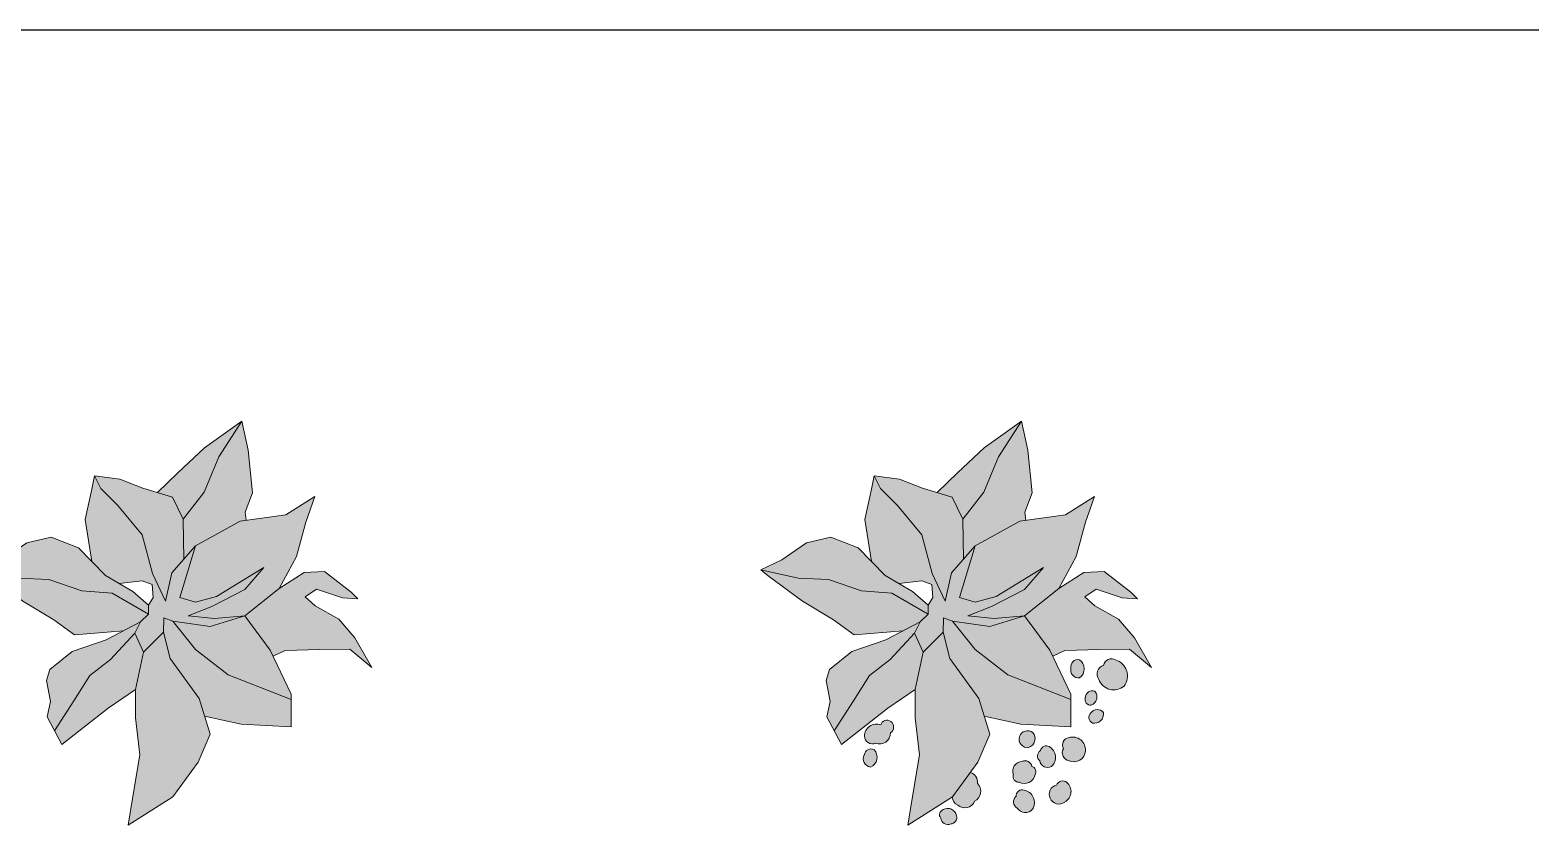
# Model space of a CAD drawing. Header units: millimetres. Extents: x 11966 to 133335, y 1756 to 88592.
# Drawn here: x 66269 to 84017, y 49269 to 58675 of the extents above; entities that cross this region are included whole.
import ezdxf

# ---------------------------------------------------------------- set-up
doc = ezdxf.new("R2010")
doc.units = ezdxf.units.MM
doc.layers.add('www.cad-blocks.net', color=7, linetype='Continuous')

# ---------------------------------------------------------------- blocks, each defined once
blk = doc.blocks.new('A$C77DE30D4')
h = blk.add_hatch(color=52)
h.set_gradient(color1=(55, 106, 17), color2=(220, 179, 46), tint=1)
h.paths.add_polyline_path([(2.39, 3.619), (2.263, 3.879), (1.913, 3.987), (1.641, 4.09), (1.342, 4.13), (1.417, 3.981), (1.617, 3.782), (1.907, 3.432), (2.028, 2.974), (2.181, 2.648), (2.256, 2.982), (2.397, 3.143)])
h.paths.add_polyline_path([(2.813, 4.357), (3.086, 4.779), (2.643, 4.464), (2.327, 4.166), (2.088, 3.933), (2.263, 3.879), (2.39, 3.619), (2.639, 3.94)])
h = blk.add_hatch(color=52)
h.set_gradient(color1=(55, 106, 17), color2=(220, 179, 46), tint=1)
h.paths.add_polyline_path([(3.159, 4.434), (3.086, 4.779), (2.813, 4.357), (2.639, 3.94), (2.39, 3.619), (2.397, 3.143), (2.537, 3.305), (3.065, 3.595), (3.138, 3.606), (3.125, 3.702), (3.21, 3.931)])
h = blk.add_hatch(color=52)
h.set_gradient(color1=(55, 106, 17), color2=(220, 179, 46), tint=1)
h.paths.add_polyline_path([(1.907, 3.432), (1.617, 3.782), (1.417, 3.981), (1.342, 4.13), (1.309, 3.975), (1.23, 3.613), (1.312, 3.116), (1.471, 2.954), (1.634, 2.859), (1.907, 2.889), (2.023, 2.844), (2.034, 2.693), (1.979, 2.602), (1.979, 2.493), (1.884, 2.402), (1.817, 2.27), (1.922, 2.045), (2.159, 2.282), (2.162, 2.453), (2.267, 2.411), (2.709, 2.347), (3.119, 2.476), (2.763, 2.444), (2.45, 2.476), (2.731, 2.584), (3.119, 2.788), (3.345, 3.046), (2.785, 2.702), (2.537, 2.637), (2.353, 2.691), (2.537, 3.305), (2.256, 2.982), (2.181, 2.648), (2.028, 2.974)])
h = blk.add_hatch(color=52)
h.set_gradient(color1=(55, 106, 17), color2=(220, 179, 46), tint=1)
h.paths.add_polyline_path([(3.841, 3.585), (3.949, 3.886), (3.604, 3.671), (3.065, 3.595), (2.537, 3.305), (2.353, 2.691), (2.537, 2.637), (2.785, 2.702), (3.345, 3.046), (3.119, 2.788), (2.731, 2.584), (2.45, 2.476), (2.763, 2.444), (3.119, 2.476), (3.528, 2.799), (3.733, 3.176)])
h = blk.add_hatch(color=52)
h.set_gradient(color1=(55, 106, 17), color2=(220, 179, 46), tint=1)
h.paths.add_polyline_path([(1.152, 3.279), (0.827, 3.407), (0.542, 3.34), (0.251, 3.137), (0, 3.021), (0.441, 2.92), (0.8, 2.906), (1.193, 2.771), (1.552, 2.744), (1.979, 2.493), (1.979, 2.602), (1.796, 2.764), (1.471, 2.954)])
h.paths.add_polyline_path([(1.552, 2.744), (1.193, 2.771), (0.8, 2.906), (0.441, 2.92), (0, 3.021), (0.088, 2.947), (0.495, 2.649), (0.861, 2.426), (1.105, 2.25), (1.683, 2.296), (1.884, 2.402), (1.979, 2.493)])
h = blk.add_hatch(color=52)
h.set_gradient(color1=(55, 106, 17), color2=(220, 179, 46), tint=1)
h.paths.add_polyline_path([(3.954, 2.592), (3.833, 2.701), (3.967, 2.792), (4.277, 2.689), (4.459, 2.677), (4.38, 2.756), (4.064, 2.998), (3.821, 2.986), (3.528, 2.799), (3.119, 2.476), (3.421, 2.067), (3.455, 1.996), (3.596, 2.064), (4.009, 2.076), (4.362, 2.082), (4.623, 1.863), (4.422, 2.215), (4.234, 2.434)])
h = blk.add_hatch(color=52)
h.set_gradient(color1=(55, 106, 17), color2=(220, 179, 46), tint=1)
h.paths.add_polyline_path([(1.532, 1.959), (1.817, 2.27), (1.884, 2.402), (1.481, 2.189), (1.078, 2.052), (0.812, 1.84), (0.774, 1.711), (0.82, 1.46), (0.781, 1.278), (0.869, 1.114), (1.098, 1.471), (1.288, 1.769)])
h = blk.add_hatch(color=52)
h.set_gradient(color1=(55, 106, 17), color2=(220, 179, 46), tint=1)
h.paths.add_polyline_path([(3.668, 1.486), (2.925, 1.776), (2.537, 2.078), (2.267, 2.411), (2.162, 2.453), (2.159, 2.282), (2.235, 1.97), (2.58, 1.496), (2.644, 1.286), (3.076, 1.195), (3.668, 1.163)])
h = blk.add_hatch(color=52)
h.set_gradient(color1=(55, 106, 17), color2=(220, 179, 46), tint=1)
h.paths.add_polyline_path([(3.119, 2.476), (2.709, 2.347), (2.267, 2.411), (2.537, 2.078), (2.925, 1.776), (3.668, 1.486), (3.668, 1.55), (3.421, 2.067)])
h = blk.add_hatch(color=52)
h.set_gradient(color1=(55, 106, 17), color2=(220, 179, 46), tint=1)
h.paths.add_polyline_path([(1.922, 2.045), (1.817, 2.27), (1.532, 1.959), (1.288, 1.769), (1.098, 1.471), (0.869, 1.114), (0.956, 0.951), (1.504, 1.384), (1.825, 1.604)])
h = blk.add_hatch(color=52)
h.set_gradient(color1=(55, 106, 17), color2=(220, 179, 46), tint=1)
h.paths.add_polyline_path([(2.58, 1.496), (2.235, 1.97), (2.159, 2.282), (1.922, 2.045), (1.825, 1.604), (1.825, 1.27), (1.879, 0.829), (1.793, 0.312), (1.739, 0), (2.267, 0.334), (2.569, 0.743), (2.709, 1.076)])
at = {"color": 0, "lineweight": 5}
for p, q in [((2.643, 4.464), (3.086, 4.779)), ((2.813, 4.357), (3.086, 4.779)), ((3.086, 4.779), (3.159, 4.434)), ((2.327, 4.166), (2.643, 4.464)), ((2.639, 3.94), (2.813, 4.357)), ((3.159, 4.434), (3.21, 3.931)), ((1.309, 3.975), (1.342, 4.13)), ((1.342, 4.13), (1.641, 4.09)), ((1.417, 3.981), (1.342, 4.13)), ((1.641, 4.09), (1.913, 3.987)), ((2.088, 3.933), (2.327, 4.166)), ((1.23, 3.613), (1.309, 3.975)), ((1.617, 3.782), (1.417, 3.981)), ((1.913, 3.987), (2.263, 3.879)), ((2.39, 3.619), (2.639, 3.94)), ((3.21, 3.931), (3.125, 3.702)), ((1.907, 3.432), (1.617, 3.782)), ((2.263, 3.879), (2.39, 3.619)), ((3.949, 3.886), (3.604, 3.671)), ((3.841, 3.585), (3.949, 3.886)), ((1.312, 3.116), (1.23, 3.613)), ((2.39, 3.619), (2.397, 3.143)), ((3.065, 3.595), (2.537, 3.305)), ((3.604, 3.671), (3.065, 3.595)), ((3.125, 3.702), (3.138, 3.606)), ((3.733, 3.176), (3.841, 3.585)), ((0.542, 3.34), (0.827, 3.407)), ((0.827, 3.407), (1.152, 3.279)), ((2.028, 2.974), (1.907, 3.432)), ((0.251, 3.137), (0.542, 3.34)), ((1.152, 3.279), (1.471, 2.954)), ((2.537, 3.305), (2.256, 2.982)), ((2.537, 3.305), (2.353, 2.691)), ((0, 3.021), (0.251, 3.137)), ((0.088, 2.947), (0, 3.021)), ((0, 3.021), (0.441, 2.92)), ((2.785, 2.702), (3.345, 3.046)), ((3.345, 3.046), (3.119, 2.788)), ((3.528, 2.799), (3.733, 3.176)), ((0.495, 2.649), (0.088, 2.947)), ((0.441, 2.92), (0.8, 2.906)), ((0.8, 2.906), (1.193, 2.771)), ((1.471, 2.954), (1.796, 2.764)), ((1.634, 2.859), (1.907, 2.889)), ((1.907, 2.889), (2.023, 2.844)), ((2.023, 2.844), (2.034, 2.693)), ((2.181, 2.648), (2.028, 2.974)), ((2.256, 2.982), (2.181, 2.648)), ((3.528, 2.799), (3.821, 2.986)), ((3.821, 2.986), (4.064, 2.998)), ((4.064, 2.998), (4.38, 2.756)), ((1.193, 2.771), (1.552, 2.744)), ((1.552, 2.744), (1.979, 2.493)), ((1.796, 2.764), (1.979, 2.602)), ((2.034, 2.693), (1.979, 2.602)), ((2.353, 2.691), (2.537, 2.637)), ((2.537, 2.637), (2.785, 2.702)), ((3.119, 2.788), (2.731, 2.584)), ((3.119, 2.476), (3.528, 2.799)), ((3.967, 2.792), (3.833, 2.701)), ((3.833, 2.701), (3.954, 2.592)), ((4.277, 2.689), (3.967, 2.792)), ((4.459, 2.677), (4.277, 2.689)), ((4.38, 2.756), (4.459, 2.677)), ((0.861, 2.426), (0.495, 2.649)), ((1.979, 2.493), (1.884, 2.402)), ((1.979, 2.493), (1.979, 2.602)), ((2.731, 2.584), (2.45, 2.476)), ((3.954, 2.592), (4.234, 2.434)), ((1.105, 2.25), (0.861, 2.426)), ((1.481, 2.189), (1.884, 2.402)), ((1.817, 2.27), (1.884, 2.402)), ((2.159, 2.282), (2.162, 2.453)), ((2.162, 2.453), (2.267, 2.411)), ((2.267, 2.411), (2.537, 2.078)), ((2.709, 2.347), (2.267, 2.411)), ((2.45, 2.476), (2.763, 2.444)), ((3.119, 2.476), (2.709, 2.347)), ((2.763, 2.444), (3.119, 2.476)), ((3.421, 2.067), (3.119, 2.476)), ((4.234, 2.434), (4.422, 2.215)), ((1.078, 2.052), (1.481, 2.189)), ((1.683, 2.296), (1.105, 2.25)), ((1.532, 1.959), (1.817, 2.27)), ((1.817, 2.27), (1.922, 2.045)), ((2.159, 2.282), (1.922, 2.045)), ((2.235, 1.97), (2.159, 2.282)), ((4.422, 2.215), (4.623, 1.863)), ((0.812, 1.84), (1.078, 2.052)), ((1.288, 1.769), (1.532, 1.959)), ((1.922, 2.045), (1.825, 1.604)), ((2.58, 1.496), (2.235, 1.97)), ((2.537, 2.078), (2.925, 1.776)), ((3.668, 1.55), (3.421, 2.067)), ((3.596, 2.064), (3.455, 1.996)), ((4.009, 2.076), (3.596, 2.064)), ((4.362, 2.082), (4.009, 2.076)), ((4.623, 1.863), (4.362, 2.082)), ((0.774, 1.711), (0.812, 1.84)), ((2.925, 1.776), (3.668, 1.486)), ((0.82, 1.46), (0.774, 1.711)), ((1.098, 1.471), (1.288, 1.769)), ((1.825, 1.604), (1.504, 1.384)), ((1.825, 1.604), (1.825, 1.27)), ((0.781, 1.278), (0.82, 1.46)), ((0.869, 1.114), (1.098, 1.471)), ((2.709, 1.076), (2.58, 1.496)), ((3.668, 1.163), (3.668, 1.55)), ((0.956, 0.951), (0.781, 1.278)), ((1.504, 1.384), (0.956, 0.951)), ((1.825, 1.27), (1.879, 0.829)), ((2.644, 1.286), (3.076, 1.195)), ((2.569, 0.743), (2.709, 1.076)), ((3.076, 1.195), (3.668, 1.163)), ((1.879, 0.829), (1.793, 0.312)), ((2.267, 0.334), (2.569, 0.743)), ((1.739, 0), (2.267, 0.334)), ((1.793, 0.312), (1.739, 0))]:
    blk.add_line(p, q, dxfattribs=at)
blk = doc.blocks.new('A$C55631B66')
h = blk.add_hatch(color=52)
h.set_gradient(color1=(201, 223, 32), color2=(30, 244, 26), tint=1, name='INVCYLINDER')
h.paths.add_polyline_path([(2.39, 3.619), (2.263, 3.879), (1.913, 3.987), (1.641, 4.09), (1.342, 4.13), (1.417, 3.981), (1.617, 3.782), (1.907, 3.432), (2.028, 2.974), (2.181, 2.648), (2.256, 2.982), (2.397, 3.143)])
h.paths.add_polyline_path([(2.813, 4.357), (3.086, 4.779), (2.643, 4.464), (2.327, 4.166), (2.088, 3.933), (2.263, 3.879), (2.39, 3.619), (2.639, 3.94)])
h = blk.add_hatch(color=52)
h.set_gradient(color1=(201, 223, 32), color2=(30, 244, 26), tint=1, name='INVCYLINDER')
h.paths.add_polyline_path([(3.159, 4.434), (3.086, 4.779), (2.813, 4.357), (2.639, 3.94), (2.39, 3.619), (2.397, 3.143), (2.537, 3.305), (3.065, 3.595), (3.138, 3.606), (3.125, 3.702), (3.21, 3.931)])
h = blk.add_hatch(color=52)
h.set_gradient(color1=(201, 223, 32), color2=(30, 244, 26), tint=1, name='INVCYLINDER')
h.paths.add_polyline_path([(1.907, 3.432), (1.617, 3.782), (1.417, 3.981), (1.342, 4.13), (1.309, 3.975), (1.23, 3.613), (1.312, 3.116), (1.471, 2.954), (1.634, 2.859), (1.907, 2.889), (2.023, 2.844), (2.034, 2.693), (1.979, 2.602), (1.979, 2.493), (1.884, 2.402), (1.817, 2.27), (1.922, 2.045), (2.159, 2.282), (2.162, 2.453), (2.267, 2.411), (2.709, 2.347), (3.119, 2.476), (2.763, 2.444), (2.45, 2.476), (2.731, 2.584), (3.119, 2.788), (3.345, 3.046), (2.785, 2.702), (2.537, 2.637), (2.353, 2.691), (2.537, 3.305), (2.256, 2.982), (2.181, 2.648), (2.028, 2.974)])
h = blk.add_hatch(color=52)
h.set_gradient(color1=(201, 223, 32), color2=(30, 244, 26), tint=1, name='INVCYLINDER')
h.paths.add_polyline_path([(3.841, 3.585), (3.949, 3.886), (3.604, 3.671), (3.065, 3.595), (2.537, 3.305), (2.353, 2.691), (2.537, 2.637), (2.785, 2.702), (3.345, 3.046), (3.119, 2.788), (2.731, 2.584), (2.45, 2.476), (2.763, 2.444), (3.119, 2.476), (3.528, 2.799), (3.733, 3.176)])
h = blk.add_hatch(color=52)
h.set_gradient(color1=(201, 223, 32), color2=(30, 244, 26), tint=1, name='INVCYLINDER')
h.paths.add_polyline_path([(1.152, 3.279), (0.827, 3.407), (0.542, 3.34), (0.251, 3.137), (0, 3.021), (0.441, 2.92), (0.8, 2.906), (1.193, 2.771), (1.552, 2.744), (1.979, 2.493), (1.979, 2.602), (1.796, 2.764), (1.471, 2.954)])
h.paths.add_polyline_path([(1.552, 2.744), (1.193, 2.771), (0.8, 2.906), (0.441, 2.92), (0, 3.021), (0.088, 2.947), (0.495, 2.649), (0.861, 2.426), (1.105, 2.25), (1.683, 2.296), (1.884, 2.402), (1.979, 2.493)])
h = blk.add_hatch(color=52)
h.set_gradient(color1=(201, 223, 32), color2=(30, 244, 26), tint=1, name='INVCYLINDER')
h.paths.add_polyline_path([(3.954, 2.592), (3.833, 2.701), (3.967, 2.792), (4.277, 2.689), (4.459, 2.677), (4.38, 2.756), (4.064, 2.998), (3.821, 2.986), (3.528, 2.799), (3.119, 2.476), (3.421, 2.067), (3.455, 1.996), (3.596, 2.064), (4.009, 2.076), (4.362, 2.082), (4.623, 1.863), (4.422, 2.215), (4.234, 2.434)])
h = blk.add_hatch(color=52)
h.set_gradient(color1=(201, 223, 32), color2=(30, 244, 26), tint=1, name='INVCYLINDER')
h.paths.add_polyline_path([(1.532, 1.959), (1.817, 2.27), (1.884, 2.402), (1.481, 2.189), (1.078, 2.052), (0.812, 1.84), (0.774, 1.711), (0.82, 1.46), (0.781, 1.278), (0.869, 1.114), (1.098, 1.471), (1.288, 1.769)])
h = blk.add_hatch(color=52)
h.set_gradient(color1=(201, 223, 32), color2=(30, 244, 26), tint=1, name='INVCYLINDER')
h.paths.add_polyline_path([(3.668, 1.486), (2.925, 1.776), (2.537, 2.078), (2.267, 2.411), (2.162, 2.453), (2.159, 2.282), (2.235, 1.97), (2.58, 1.496), (2.644, 1.286), (3.076, 1.195), (3.668, 1.163)])
h = blk.add_hatch(color=52)
h.set_gradient(color1=(201, 223, 32), color2=(30, 244, 26), tint=1, name='INVCYLINDER')
h.paths.add_polyline_path([(3.119, 2.476), (2.709, 2.347), (2.267, 2.411), (2.537, 2.078), (2.925, 1.776), (3.668, 1.486), (3.668, 1.55), (3.421, 2.067)])
h = blk.add_hatch(color=52)
h.set_gradient(color1=(201, 223, 32), color2=(30, 244, 26), tint=1, name='INVCYLINDER')
h.paths.add_polyline_path([(1.922, 2.045), (1.817, 2.27), (1.532, 1.959), (1.288, 1.769), (1.098, 1.471), (0.869, 1.114), (0.956, 0.951), (1.504, 1.384), (1.825, 1.604)])
h = blk.add_hatch(color=52)
h.set_gradient(color1=(201, 223, 32), color2=(30, 244, 26), tint=1, name='INVCYLINDER')
h.paths.add_polyline_path([(2.58, 1.496), (2.235, 1.97), (2.159, 2.282), (1.922, 2.045), (1.825, 1.604), (1.825, 1.27), (1.879, 0.829), (1.793, 0.312), (1.739, 0), (2.267, 0.334), (2.569, 0.743), (2.709, 1.076)])
h = blk.add_hatch(color=20)
h.set_gradient(color1=(248, 75, 18), color2=(232, 148, 38), tint=1, name='SPHERICAL')
h.paths.add_polyline_path([(3.769, 1.955, 0.520567), (3.67, 1.856, 0.520567), (3.772, 1.741, 0.520567)])
h = blk.add_hatch(color=20)
h.set_gradient(color1=(248, 75, 18), color2=(232, 148, 38), tint=1, name='SPHERICAL')
h.paths.add_polyline_path([(4.199, 1.952, 0.520567), (4.057, 1.889, 0.520567), (3.999, 1.723, 0.520567), (4.299, 1.644, 0.520567)])
h.paths.add_polyline_path([(3.954, 1.584, 0.520567), (3.839, 1.505, 0.520567), (3.909, 1.417, 0.520567)])
h.paths.add_polyline_path([(4.054, 1.33, 0.520567), (3.906, 1.327, 0.520567), (3.924, 1.206, 0.520567)])
h = blk.add_hatch(color=20)
h.set_gradient(color1=(248, 75, 18), color2=(232, 148, 38), tint=1, name='SPHERICAL')
h.paths.add_polyline_path([(1.535, 1.089, 0.520567), (1.538, 1.225, 0.520567), (1.42, 1.184, 0.520567), (1.227, 1.051, 0.520567), (1.358, 0.966, 0.520567)])
h.paths.add_polyline_path([(1.341, 0.892, 0.520567), (1.225, 0.83, 0.520567), (1.298, 0.684, 0.520567)])
h = blk.add_hatch(color=20)
h.set_gradient(color1=(248, 75, 18), color2=(232, 148, 38), tint=1, name='SPHERICAL')
h.paths.add_polyline_path([(3.22, 1.094, 0.520567), (3.061, 1.047, 0.520567), (3.168, 0.915, 0.520567)])
h.paths.add_polyline_path([(3.413, 0.927, 0.520567), (3.31, 0.88, 0.520567), (3.301, 0.76, 0.520567), (3.438, 0.692, 0.520567)])
h.paths.add_polyline_path([(3.647, 1.034, 0.520567), (3.581, 0.903, 0.520567), (3.648, 0.76, 0.520567), (3.841, 0.876, 0.520567)])
h = blk.add_hatch(color=20)
h.set_gradient(color1=(248, 75, 18), color2=(232, 148, 38), tint=1, name='SPHERICAL')
h.paths.add_polyline_path([(3.207, 0.692, 0.520567), (3.091, 0.752, 0.520567), (2.988, 0.593, 0.520567), (3.057, 0.508, 0.520567), (3.245, 0.598, 0.520567)])
h.paths.add_polyline_path([(3.115, 0.413, 0.520567), (3.02, 0.341, 0.520567), (3.035, 0.201, 0.520567), (3.216, 0.186, 0.520567)])
h.paths.add_polyline_path([(3.623, 0.503, 0.520567), (3.498, 0.469, 0.520567), (3.426, 0.319, 0.520567), (3.597, 0.272, 0.520567)])
h = blk.add_hatch(color=20)
h.set_gradient(color1=(248, 75, 18), color2=(232, 148, 38), tint=1, name='SPHERICAL')
h.paths.add_polyline_path([(2.564, 0.493, 0.369381), (2.481, 0.623), (2.266, 0.332, 0.306924), (2.332, 0.234, 0.520567), (2.53, 0.282, 0.520567)])
h.paths.add_polyline_path([(2.314, 0.11, 0.520567), (2.159, 0.181, 0.520567), (2.129, 0.081, 0.520567), (2.247, 0.014, 0.520567)])
at = {"color": 0, "lineweight": 5}
for p, q in [((2.643, 4.464), (3.086, 4.779)), ((2.813, 4.357), (3.086, 4.779)), ((3.086, 4.779), (3.159, 4.434)), ((2.327, 4.166), (2.643, 4.464)), ((2.639, 3.94), (2.813, 4.357)), ((3.159, 4.434), (3.21, 3.931)), ((1.309, 3.975), (1.342, 4.13)), ((1.342, 4.13), (1.641, 4.09)), ((1.417, 3.981), (1.342, 4.13)), ((1.641, 4.09), (1.913, 3.987)), ((2.088, 3.933), (2.327, 4.166)), ((1.23, 3.613), (1.309, 3.975)), ((1.617, 3.782), (1.417, 3.981)), ((1.913, 3.987), (2.263, 3.879)), ((2.39, 3.619), (2.639, 3.94)), ((3.21, 3.931), (3.125, 3.702)), ((1.907, 3.432), (1.617, 3.782)), ((2.263, 3.879), (2.39, 3.619)), ((3.949, 3.886), (3.604, 3.671)), ((3.841, 3.585), (3.949, 3.886)), ((1.312, 3.116), (1.23, 3.613)), ((2.39, 3.619), (2.397, 3.143)), ((3.065, 3.595), (2.537, 3.305)), ((3.604, 3.671), (3.065, 3.595)), ((3.125, 3.702), (3.138, 3.606)), ((3.733, 3.176), (3.841, 3.585)), ((0.542, 3.34), (0.827, 3.407)), ((0.827, 3.407), (1.152, 3.279)), ((2.028, 2.974), (1.907, 3.432)), ((0.251, 3.137), (0.542, 3.34)), ((1.152, 3.279), (1.471, 2.954)), ((2.537, 3.305), (2.256, 2.982)), ((2.537, 3.305), (2.353, 2.691)), ((0, 3.021), (0.251, 3.137)), ((0.088, 2.947), (0, 3.021)), ((0, 3.021), (0.441, 2.92)), ((2.785, 2.702), (3.345, 3.046)), ((3.345, 3.046), (3.119, 2.788)), ((3.528, 2.799), (3.733, 3.176)), ((0.495, 2.649), (0.088, 2.947)), ((0.441, 2.92), (0.8, 2.906)), ((0.8, 2.906), (1.193, 2.771)), ((1.471, 2.954), (1.796, 2.764)), ((1.634, 2.859), (1.907, 2.889)), ((1.907, 2.889), (2.023, 2.844)), ((2.023, 2.844), (2.034, 2.693)), ((2.181, 2.648), (2.028, 2.974)), ((2.256, 2.982), (2.181, 2.648)), ((3.528, 2.799), (3.821, 2.986)), ((3.821, 2.986), (4.064, 2.998)), ((4.064, 2.998), (4.38, 2.756)), ((1.193, 2.771), (1.552, 2.744)), ((1.552, 2.744), (1.979, 2.493)), ((1.796, 2.764), (1.979, 2.602)), ((2.034, 2.693), (1.979, 2.602)), ((2.353, 2.691), (2.537, 2.637)), ((2.537, 2.637), (2.785, 2.702)), ((3.119, 2.788), (2.731, 2.584)), ((3.119, 2.476), (3.528, 2.799)), ((3.967, 2.792), (3.833, 2.701)), ((3.833, 2.701), (3.954, 2.592)), ((4.277, 2.689), (3.967, 2.792)), ((4.459, 2.677), (4.277, 2.689)), ((4.38, 2.756), (4.459, 2.677)), ((0.861, 2.426), (0.495, 2.649)), ((1.979, 2.493), (1.884, 2.402)), ((1.979, 2.493), (1.979, 2.602)), ((2.731, 2.584), (2.45, 2.476)), ((3.954, 2.592), (4.234, 2.434)), ((1.105, 2.25), (0.861, 2.426)), ((1.481, 2.189), (1.884, 2.402)), ((1.817, 2.27), (1.884, 2.402)), ((2.159, 2.282), (2.162, 2.453)), ((2.162, 2.453), (2.267, 2.411)), ((2.267, 2.411), (2.537, 2.078)), ((2.709, 2.347), (2.267, 2.411)), ((2.45, 2.476), (2.763, 2.444)), ((3.119, 2.476), (2.709, 2.347)), ((2.763, 2.444), (3.119, 2.476)), ((3.421, 2.067), (3.119, 2.476)), ((4.234, 2.434), (4.422, 2.215)), ((1.078, 2.052), (1.481, 2.189)), ((1.683, 2.296), (1.105, 2.25)), ((1.532, 1.959), (1.817, 2.27)), ((1.817, 2.27), (1.922, 2.045)), ((2.159, 2.282), (1.922, 2.045)), ((2.235, 1.97), (2.159, 2.282)), ((4.422, 2.215), (4.623, 1.863)), ((0.812, 1.84), (1.078, 2.052)), ((1.288, 1.769), (1.532, 1.959)), ((1.922, 2.045), (1.825, 1.604)), ((2.58, 1.496), (2.235, 1.97)), ((2.537, 2.078), (2.925, 1.776)), ((3.668, 1.55), (3.421, 2.067)), ((3.596, 2.064), (3.455, 1.996)), ((4.009, 2.076), (3.596, 2.064)), ((4.362, 2.082), (4.009, 2.076)), ((4.623, 1.863), (4.362, 2.082)), ((0.774, 1.711), (0.812, 1.84)), ((2.925, 1.776), (3.668, 1.486)), ((0.82, 1.46), (0.774, 1.711)), ((1.098, 1.471), (1.288, 1.769)), ((1.825, 1.604), (1.504, 1.384)), ((1.825, 1.604), (1.825, 1.27)), ((0.781, 1.278), (0.82, 1.46)), ((0.869, 1.114), (1.098, 1.471)), ((2.709, 1.076), (2.58, 1.496)), ((3.668, 1.163), (3.668, 1.55)), ((0.956, 0.951), (0.781, 1.278)), ((1.504, 1.384), (0.956, 0.951)), ((1.825, 1.27), (1.879, 0.829)), ((2.644, 1.286), (3.076, 1.195)), ((2.569, 0.743), (2.709, 1.076)), ((3.076, 1.195), (3.668, 1.163)), ((1.879, 0.829), (1.793, 0.312)), ((2.267, 0.334), (2.569, 0.743)), ((1.739, 0), (2.267, 0.334)), ((1.793, 0.312), (1.739, 0))]:
    blk.add_line(p, q, dxfattribs=at)
for centre, radius, start, end in [((3.754, 1.871), 0.0862, 79.9623, 189.9623), ((3.696, 1.847), 0.131, 305.808, 55.808), ((4.15, 1.871), 0.0951, 59.0474, 169.0474), ((4.141, 1.763), 0.198, 322.95, 72.95), ((3.761, 1.834), 0.0941, 166.8577, 276.8577), ((4.086, 1.786), 0.107, 105.919, 215.919), ((4.177, 1.788), 0.189, 200.3035, 310.3035), ((3.905, 1.486), 0.0683, 163.4549, 273.4549), ((3.924, 1.504), 0.085, 69.3451, 179.3451), ((3.873, 1.516), 0.105, 289.7258, 39.7258), ((3.957, 1.273), 0.0746, 133.5419, 243.5419), ((3.981, 1.276), 0.0905, 36.1676, 146.1676), ((3.945, 1.313), 0.11, 258.5985, 8.5985), ((1.37, 1.05), 0.143, 69.4944, 179.4944), ((1.403, 1.09), 0.132, 249.7891, 359.7891), ((1.494, 1.163), 0.0765, 54.5129, 164.5129), ((1.489, 1.159), 0.083, 303.6871, 53.6871), ((3.157, 1.015), 0.101, 51.5365, 161.5365), ((3.131, 1.023), 0.114, 289.0345, 39.0345), ((1.305, 0.82), 0.0803, 63.1104, 173.1104), ((1.322, 1.055), 0.0951, 182.1292, 292.1292), ((1.247, 0.803), 0.129, 293.2464, 43.2464), ((3.161, 1.018), 0.104, 163.9213, 273.9213), ((3.378, 0.868), 0.0691, 59.5949, 169.5949), ((3.343, 0.801), 0.145, 311.234, 61.234), ((3.664, 0.855), 0.0965, 150.0457, 260.0457), ((3.66, 0.945), 0.0901, 98.2316, 208.2316), ((3.689, 0.888), 0.153, 355.8436, 105.8436), ((1.312, 0.783), 0.0993, 151.5953, 261.5953), ((3.095, 0.636), 0.115, 91.9963, 201.9963), ((3.128, 0.681), 0.0796, 7.6231, 117.6231), ((3.347, 0.817), 0.0734, 120.909, 230.909), ((3.394, 0.774), 0.0936, 188.4652, 298.4652), ((3.704, 0.886), 0.138, 246.1379, 356.1379), ((2.446, 0.509), 0.119, 352.0126, 73.1057), ((3.052, 0.574), 0.067, 163.6966, 273.6966), ((3.12, 0.619), 0.128, 240.4845, 350.4845), ((3.193, 0.631), 0.0622, 327.2759, 77.2759), ((2.473, 0.399), 0.13, 295.777, 45.777), ((3.093, 0.344), 0.0726, 72.5321, 182.5321), ((3.086, 0.264), 0.152, 329.1037, 79.1037), ((3.515, 0.369), 0.102, 99.0637, 209.0637), ((3.573, 0.443), 0.0788, 50.4027, 160.4027), ((3.529, 0.397), 0.142, 298.6515, 48.6515), ((2.179, 0.121), 0.0638, 108.0127, 218.0127), ((2.212, 0.092), 0.104, 10.2535, 120.2535), ((2.371, 0.332), 0.105, 179.5488, 248.439), ((2.414, 0.327), 0.124, 228.4995, 338.4995), ((3.077, 0.276), 0.086, 130.9139, 240.9139), ((3.131, 0.257), 0.111, 210.4321, 320.4321), ((3.528, 0.356), 0.109, 199.643, 309.643), ((2.212, 0.089), 0.0835, 185.2876, 295.2876), ((2.247, 0.085), 0.0714, 270.5846, 20.5846)]:
    blk.add_arc(centre, radius, start, end, dxfattribs=at)
blk = doc.blocks.new('FORMAT')
at = {"layer": 'www.cad-blocks.net', "color": 155, "true_color": 0x546d8e}
blk.add_line((133335, 58675), (19424, 58675), dxfattribs=at)

msp = doc.modelspace()

# ---------------------------------------------------------------- block references
at = {"xscale": 1000, "yscale": 1000, "zscale": 1000}
for name, p in [('A$C77DE30D4', (65691, 49269)), ('A$C55631B66', (74916, 49269))]:
    msp.add_blockref(name, p, dxfattribs=at)
at = {"layer": 'www.cad-blocks.net'}
msp.add_blockref('FORMAT', (0, 0), dxfattribs=at)

doc.saveas('drawing.dxf')
